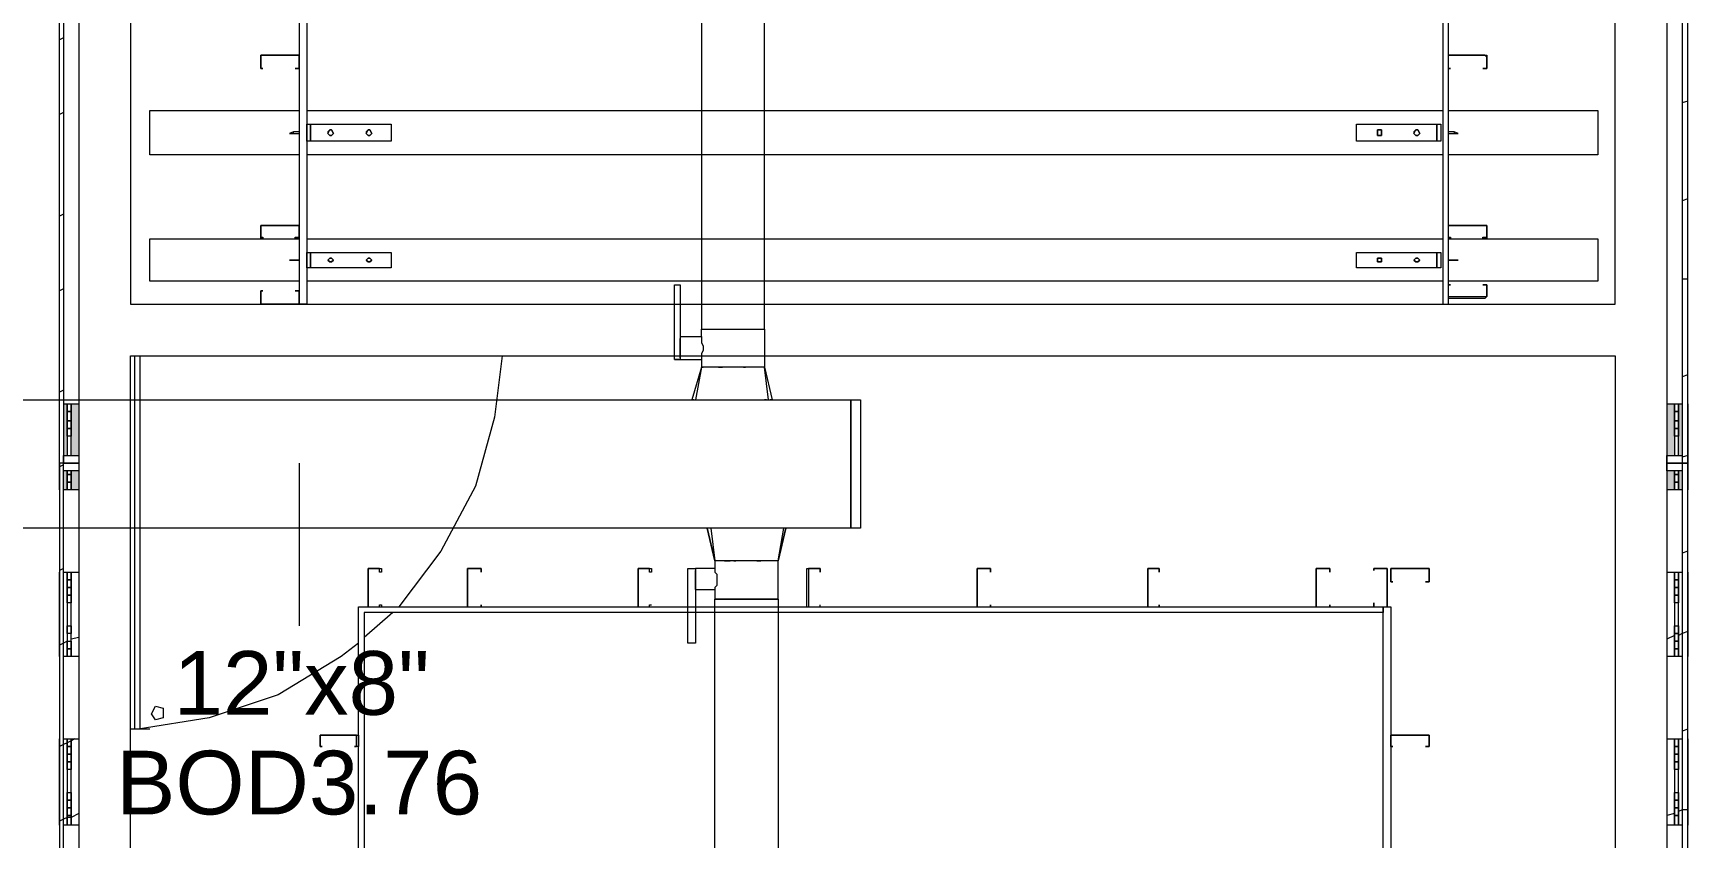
# Model space of a CAD drawing. Header units: metres. Extents: x 39 to 278, y -7 to 151.
# Drawn here: x 97.279 to 101.238, y 39.83 to 41.756 of the extents above; entities that cross this region are included whole.
import ezdxf

# ---------------------------------------------------------------- set-up
doc = ezdxf.new("R2010")
doc.units = ezdxf.units.M
doc.layers.add('HVAC - Ductos', color=5, linetype='Continuous', lineweight=50)
doc.layers.add('PDF_Geometry', color=7, linetype='Continuous', true_color=0xaaaaaa)
doc.layers.add('PDF_Solid Fills', color=7, linetype='Continuous', true_color=0xffffff)
doc.layers.add('PDF_Text', color=7, linetype='Continuous')
doc.styles.add('PDF Helvetica', font='')
doc.styles.get('PDF Helvetica').set_extended_font_data('Helvetica')

msp = doc.modelspace()

# ---------------------------------------------------------------- hatches: boundary and pattern name
at = {"layer": 'PDF_Solid Fills', "lineweight": 0, "transparency": 33554559}
h = msp.add_hatch(color=256, dxfattribs=at)
h.paths.add_polyline_path([(97.3514, 40.7451), (97.3605, 40.7451), (97.3605, 40.8688), (97.3514, 40.8688)])
h.paths.add_polyline_path([(97.3605, 40.7084), (97.3514, 40.7084), (97.3514, 40.6626), (97.3605, 40.6626)])
h = msp.add_hatch(color=256, dxfattribs=at)
h.paths.add_polyline_path([(97.3696, 40.7451), (97.388, 40.7451), (97.388, 40.8688), (97.3696, 40.8688)])
h.paths.add_polyline_path([(97.388, 40.7084), (97.3696, 40.7084), (97.3696, 40.6626), (97.388, 40.6626)])
h = msp.add_hatch(color=256, dxfattribs=at)
h.paths.add_polyline_path([(101.1876, 40.7451), (101.206, 40.7451), (101.206, 40.8688), (101.1876, 40.8688)])
h.paths.add_polyline_path([(101.206, 40.7084), (101.1876, 40.7084), (101.1876, 40.6626), (101.206, 40.6626)])
h = msp.add_hatch(color=256, dxfattribs=at)
h.paths.add_polyline_path([(101.2243, 40.7451), (101.2243, 40.8688), (101.2152, 40.8688), (101.2152, 40.7451)])
h.paths.add_polyline_path([(101.2243, 40.7084), (101.2152, 40.7084), (101.2152, 40.6626), (101.2243, 40.6626)])

# ---------------------------------------------------------------- linework, layer by layer
at = {"layer": 'HVAC - Ductos', "lineweight": 0}
for points in [[(98.8776, 41.0475), (98.8868, 41.0475), (98.896, 41.0475), (98.9143, 41.0475), (98.9326, 41.0475), (98.951, 41.0475), (98.9738, 41.0475), (98.9922, 41.0475), (99.006, 41.0475), (99.0197, 41.0475), (99.0243, 41.0475), (99.0288, 41.0475), (99.0288, 42.7984), (99.0243, 42.7984), (99.0197, 42.7984), (99.006, 42.7984), (98.9922, 42.7984), (98.9738, 42.7984), (98.951, 42.7984), (98.9326, 42.7984), (98.9143, 42.7984), (98.896, 42.7984), (98.8868, 42.7984), (98.8776, 42.7984)], [(98.8822, 40.9559), (98.8776, 40.9559)], [(98.928, 40.9559), (98.9234, 40.9559), (98.9188, 40.9559), (98.9234, 40.9559)], [(98.983, 40.9559), (98.9784, 40.9559)], [(99.2351, 40.5709), (96.7784, 40.5709), (96.7784, 40.878), (99.2351, 40.878)], [(99.2351, 40.5709), (99.2351, 40.878), (99.258, 40.878), (99.258, 40.5709)], [(98.9326, 40.4929), (98.9464, 40.4929)], [(98.9556, 40.4929), (98.9601, 40.4929)], [(99.0106, 40.4929), (99.0151, 40.4929), (99.0197, 40.4929), (99.0151, 40.4929)], [(99.061, 40.4013), (99.061, 39.6038), (98.9097, 39.6038), (98.9097, 40.4013), (98.9143, 40.4013), (98.9188, 40.4013), (98.9326, 40.4013), (98.9464, 40.4013), (98.9647, 40.4013), (98.9876, 40.4013), (99.006, 40.4013), (99.0243, 40.4013), (99.038, 40.4013), (99.0518, 40.4013)]]:
    msp.add_lwpolyline(points, close=True, dxfattribs=at)
for points in [[(98.8134, 41.153), (98.8272, 41.153), (98.8272, 40.9742), (98.8776, 40.9742), (98.8776, 40.9559), (98.8638, 40.878)], [(98.8134, 40.9742), (98.8272, 40.9742), (98.8134, 40.9742), (98.8134, 41.153), (98.8272, 41.153)], [(98.8272, 41.0292), (98.8776, 41.0292), (98.8776, 41.0475), (98.8868, 41.0475), (98.896, 41.0475), (98.9143, 41.0475), (98.9326, 41.0475), (98.951, 41.0475), (98.9738, 41.0475), (98.9922, 41.0475), (99.006, 41.0475), (99.0197, 41.0475), (99.0243, 41.0475), (99.0288, 41.0475), (99.0288, 40.9559), (99.0243, 40.9559), (99.0197, 40.9559), (99.006, 40.9559), (98.9922, 40.9559), (98.9738, 40.9559), (98.951, 40.9559), (98.9326, 40.9559), (98.9143, 40.9559), (98.896, 40.9559), (98.8868, 40.9559), (98.8822, 40.9559), (98.8776, 40.9559), (98.8547, 40.878), (98.8593, 40.878), (98.8638, 40.878), (98.8684, 40.878), (98.8776, 40.878)], [(98.8272, 40.9788), (98.8272, 40.9834), (98.8272, 40.988), (98.8272, 40.9972), (98.8272, 41.0018), (98.8272, 41.0063), (98.8272, 41.0155), (98.8272, 41.0201), (98.8272, 41.0246)], [(98.8776, 41.0292), (98.8776, 41.0246), (98.8776, 41.0201), (98.8776, 41.0155), (98.8822, 41.0063), (98.8822, 40.9972), (98.8776, 40.988), (98.8776, 40.9834), (98.8776, 40.9788), (98.8776, 40.9742)], [(99.0334, 40.878), (99.0288, 40.878), (99.038, 40.878), (99.0288, 40.9559), (99.0472, 40.878), (99.0426, 40.878), (99.0472, 40.878)], [(98.8593, 40.878), (98.8547, 40.878)], [(98.8822, 40.878), (98.896, 40.878), (98.9006, 40.878)], [(98.9051, 40.878), (98.9097, 40.878), (98.9188, 40.878), (98.9326, 40.878), (98.9372, 40.878), (98.9418, 40.878), (98.9647, 40.878)], [(98.9693, 40.878), (98.9738, 40.878), (98.9876, 40.878), (98.9968, 40.878), (99.0014, 40.878), (99.006, 40.878), (99.0243, 40.878)], [(97.9151, 40.7268), (97.9151, 40.3371)], [(98.9097, 40.5709), (98.9006, 40.5709), (98.896, 40.5709), (98.8914, 40.5709)], [(98.8914, 40.5709), (98.9097, 40.4929), (98.8914, 40.5709)], [(98.8914, 40.5709), (98.8914, 40.5709)], [(98.9006, 40.5709), (98.9097, 40.4929)], [(99.0564, 40.5709), (99.038, 40.5709), (99.0334, 40.5709), (99.0288, 40.5709), (99.0197, 40.5709), (99.006, 40.5709), (99.0014, 40.5709), (98.9968, 40.5709), (98.9738, 40.5709), (98.9693, 40.5709), (98.9647, 40.5709), (98.951, 40.5709), (98.9464, 40.5709), (98.9372, 40.5709), (98.9326, 40.5709), (98.9143, 40.5709)], [(99.0793, 40.5709), (99.061, 40.4929), (99.0793, 40.5709), (99.0747, 40.5709), (99.0701, 40.5709), (99.061, 40.5709)], [(99.061, 40.4929), (99.0747, 40.5709)], [(99.0656, 40.5709), (99.0656, 40.5709)], [(99.0793, 40.5709), (99.0793, 40.5709)], [(99.061, 40.4929), (99.0564, 40.4929), (99.0518, 40.4929), (99.038, 40.4929), (99.0243, 40.4929), (99.006, 40.4929), (98.9876, 40.4929), (98.9647, 40.4929), (98.9464, 40.4929), (98.9326, 40.4929), (98.9188, 40.4929), (98.9143, 40.4929), (98.9097, 40.4929), (98.9097, 40.4746), (98.8638, 40.4746), (98.8638, 40.2959), (98.8455, 40.2959), (98.8455, 40.4746), (98.8638, 40.4746)], [(98.8638, 40.4242), (98.8638, 40.4288), (98.8638, 40.4334), (98.8638, 40.4426), (98.8638, 40.4472), (98.8638, 40.4563), (98.8638, 40.4609), (98.8638, 40.4655), (98.8638, 40.47)], [(98.9097, 40.4746), (98.9097, 40.47), (98.9097, 40.4655), (98.9143, 40.4609), (98.9143, 40.4518), (98.9143, 40.4426), (98.9143, 40.4334), (98.9097, 40.4288), (98.9097, 40.4242)], [(98.9143, 40.4929), (98.9143, 40.4929)], [(98.9143, 40.4929), (98.9143, 40.4929)], [(99.061, 40.4013), (99.061, 40.4929)], [(98.8638, 40.4242), (98.9097, 40.4242)], [(98.9097, 40.4242), (98.9097, 40.4013)], [(99.061, 40.4013), (99.0518, 40.4013), (99.038, 40.4013), (99.0243, 40.4013), (99.006, 40.4013), (98.9876, 40.4013), (98.9647, 40.4013), (98.9464, 40.4013), (98.9326, 40.4013), (98.9188, 40.4013), (98.9143, 40.4013), (98.9097, 40.4013)]]:
    msp.add_lwpolyline(points, dxfattribs=at)
at = {"layer": 'PDF_Geometry', "lineweight": 0}
for points in [[(97.388, 45.0809), (97.388, 44.9572), (97.388, 39.6679), (97.5118, 39.6679), (97.5118, 40.9834), (101.0639, 40.9834), (101.0639, 39.6679), (101.0639, 36.6934), (101.0639, 39.6679), (101.0639, 36.6934)], [(101.1876, 45.0809), (101.1876, 44.9572), (101.1876, 39.6679), (101.1739, 39.6679), (101.1739, 36.6934), (101.1739, 39.6679), (101.0776, 39.6679), (101.0776, 36.6934), (101.0776, 39.6679), (101.0639, 39.6679), (101.0639, 36.6934), (101.0547, 36.698), (97.5209, 36.698), (97.5209, 39.6725), (97.5118, 39.6725), (97.5209, 39.6725), (97.5209, 36.698), (97.5164, 36.6934), (100.8485, 36.6934), (97.5164, 36.6934), (97.5164, 39.6679), (97.5164, 36.6934)], [(97.9334, 44.9572), (97.9151, 44.9572), (97.5164, 44.9572), (97.9151, 44.9572), (97.9151, 41.1072), (97.828, 41.1072), (97.8234, 41.1072), (97.8234, 41.1392), (97.8234, 41.1072)], [(97.9334, 44.9572), (97.9334, 41.1072), (97.9151, 41.1072)], [(101.2243, 43.8939), (101.238, 43.8984), (101.238, 42.8443), (101.238, 41.7855), (101.2243, 41.7855), (101.2243, 40.7268), (101.238, 40.7268), (101.2243, 40.7268), (101.2243, 39.6679), (101.238, 39.6679), (101.238, 40.7268), (101.238, 41.7855), (101.2243, 41.7809)], [(97.3514, 41.7442), (97.3422, 41.7397)], [(97.828, 41.6709), (97.828, 41.6709)], [(97.906, 41.6709), (97.906, 41.6709)], [(100.6697, 41.6709), (100.6697, 41.6709)], [(100.7476, 41.6709), (100.7476, 41.6709)], [(101.238, 41.5929), (101.2243, 41.5884)], [(97.3514, 41.5655), (97.3422, 41.5609)], [(97.9151, 41.4646), (97.5576, 41.4646), (97.5576, 41.5701), (97.9151, 41.5701)], [(97.9334, 41.5701), (100.6514, 41.5701)], [(100.6652, 41.5701), (101.0226, 41.5701), (101.0226, 41.4646), (100.6652, 41.4646)], [(97.9151, 41.5196), (97.9014, 41.5196), (97.8922, 41.5151), (97.9014, 41.5151), (97.9151, 41.5151)], [(97.9014, 41.5151), (97.9014, 41.5196)], [(97.9426, 41.5242), (97.9426, 41.5196)], [(97.9426, 41.5151), (97.9426, 41.5105)], [(100.6376, 41.5196), (100.6376, 41.5242)], [(100.6376, 41.5105), (100.6376, 41.5151)], [(100.6652, 41.5151), (100.6789, 41.5151), (100.688, 41.5151), (100.6789, 41.5196), (100.6652, 41.5196)], [(100.6789, 41.5196), (100.6789, 41.5151)], [(100.6789, 41.5151), (100.6789, 41.5151)], [(100.6514, 41.4646), (97.9334, 41.4646)], [(101.238, 41.3592), (101.2243, 41.3546)], [(97.3514, 41.3225), (97.3422, 41.3179)], [(97.9151, 41.1621), (97.5576, 41.1621), (97.5576, 41.263), (97.9151, 41.263)], [(97.9151, 41.2951), (97.9151, 41.2951)], [(97.9151, 41.2951), (97.9151, 41.2951)], [(97.9334, 41.263), (100.6514, 41.263)], [(100.6652, 41.2676), (100.6697, 41.2676), (100.6697, 41.263), (100.6652, 41.263), (101.0226, 41.263), (101.0226, 41.1621), (100.6652, 41.1621)], [(97.8922, 41.2125), (97.9014, 41.2125), (97.8922, 41.2125)], [(97.9014, 41.2125), (97.9151, 41.2125), (97.9014, 41.2125)], [(97.9014, 41.2125), (97.9014, 41.2125)], [(97.9426, 41.2171), (97.9426, 41.2171)], [(97.9426, 41.208), (97.9426, 41.2034)], [(100.6376, 41.2171), (100.6376, 41.2171)], [(100.6376, 41.2034), (100.6376, 41.208)], [(100.6652, 41.2125), (100.6789, 41.2125), (100.6652, 41.2125)], [(100.6789, 41.2125), (100.688, 41.2125), (100.6789, 41.2125)], [(100.6789, 41.2125), (100.6789, 41.2125)], [(97.3514, 41.1438), (97.3422, 41.1392)], [(97.828, 41.1392), (97.828, 41.1392)], [(97.906, 41.1392), (97.906, 41.1392)], [(100.6514, 41.1621), (97.9334, 41.1621)], [(100.6652, 41.1255), (100.7522, 41.1255), (100.7568, 41.1255), (100.7568, 41.153), (100.7568, 41.1255), (100.7522, 41.1209), (100.6652, 41.1209)], [(100.6697, 41.153), (100.6697, 41.153)], [(100.7476, 41.153), (100.7476, 41.153)], [(101.238, 41.1667), (101.2243, 41.1667)], [(97.8234, 41.1072), (97.8234, 41.1072)], [(97.9151, 41.1072), (97.9151, 41.1072)], [(97.9151, 41.1072), (97.9151, 41.1072)], [(97.5209, 40.9834), (97.5209, 40.0896)], [(97.5347, 40.0896), (97.5347, 40.9834)], [(98.401, 40.9834), (98.3826, 40.8367), (98.3368, 40.6717), (98.2543, 40.5159), (98.1534, 40.383)], [(97.3514, 40.9009), (97.3422, 40.8963)], [(101.238, 40.9375), (101.2243, 40.933)], [(97.3422, 40.6625), (97.3422, 40.8688)], [(97.3514, 40.8688), (97.3605, 40.8688), (97.3605, 40.7451)], [(97.3696, 40.7451), (97.3696, 40.8688), (97.388, 40.8688)], [(101.1876, 40.8688), (101.206, 40.8688), (101.206, 40.7451)], [(101.2152, 40.7451), (101.2152, 40.8688), (101.2243, 40.8688)], [(101.238, 40.8688), (101.238, 40.6625)], [(101.238, 40.7451), (101.2243, 40.7405)], [(97.3514, 38.7513), (97.3422, 38.7513), (97.3422, 39.6679), (97.3514, 39.6679), (97.3514, 38.7513), (97.3422, 38.7513), (97.3422, 39.6679), (97.3514, 39.6679), (97.3514, 40.7268), (97.3422, 40.7268), (97.3422, 39.6679)], [(97.3514, 40.7222), (97.3422, 40.7176)], [(97.388, 40.6625), (97.3696, 40.6625), (97.3696, 40.7084), (97.3696, 40.6992), (97.3605, 40.6992), (97.3605, 40.7084), (97.3605, 40.6625), (97.3514, 40.6625)], [(101.2243, 40.6625), (101.2152, 40.6625), (101.2152, 40.7084), (101.2152, 40.6992), (101.206, 40.6992), (101.206, 40.7084), (101.206, 40.6625), (101.1876, 40.6625)], [(101.238, 40.5159), (101.2243, 40.5113)], [(97.3514, 40.4746), (97.3422, 40.47)], [(97.3422, 40.2638), (97.3422, 40.4655)], [(97.3514, 40.4655), (97.3605, 40.4655), (97.3605, 40.2638), (97.3514, 40.2638)], [(97.388, 40.2638), (97.3696, 40.2638), (97.3696, 40.4655), (97.388, 40.4655)], [(98.0801, 40.4746), (98.0801, 40.4746)], [(98.0801, 40.4746), (98.0801, 40.4746)], [(98.3184, 40.383), (98.3184, 40.3875), (98.3184, 40.4746), (98.323, 40.4746), (98.3505, 40.4746), (98.3505, 40.4655), (98.3505, 40.4746), (98.323, 40.4746), (98.3184, 40.4746), (98.3184, 40.3875), (98.3184, 40.383), (98.323, 40.383)], [(98.3505, 40.4655), (98.3505, 40.4655)], [(98.7264, 40.4746), (98.7264, 40.4746)], [(98.7264, 40.4746), (98.7264, 40.4746)], [(99.1297, 40.383), (99.1297, 40.3875), (99.1297, 40.4746), (99.1343, 40.4746), (99.1618, 40.4746), (99.1618, 40.4655), (99.1618, 40.4746), (99.1343, 40.4746), (99.1343, 40.3875), (99.1343, 40.383)], [(99.1343, 40.4746), (99.1343, 40.4746)], [(99.1618, 40.4655), (99.1618, 40.4655)], [(99.5376, 40.4746), (99.5376, 40.4746)], [(99.5376, 40.4746), (99.5376, 40.4746)], [(99.5697, 40.4655), (99.5697, 40.4655)], [(99.9455, 40.4746), (99.9455, 40.4746)], [(99.9455, 40.4746), (99.9455, 40.4746)], [(99.973, 40.4655), (99.973, 40.4655)], [(100.3489, 40.383), (100.3489, 40.3875), (100.3489, 40.4746), (100.3534, 40.4746), (100.381, 40.4746), (100.381, 40.4655), (100.381, 40.4746), (100.3534, 40.4746), (100.3489, 40.4746), (100.3489, 40.3875), (100.3489, 40.383), (100.3534, 40.383)], [(100.381, 40.4655), (100.381, 40.4655)], [(100.5139, 40.383), (100.5184, 40.383), (100.5184, 40.3875), (100.5184, 40.4746), (100.5139, 40.4746), (100.4864, 40.4746), (100.5139, 40.4746), (100.5184, 40.4746), (100.5184, 40.3875), (100.5184, 40.383)], [(100.4864, 40.47), (100.4864, 40.47)], [(100.5276, 40.4746), (100.5276, 40.4746)], [(100.5276, 40.4746), (100.5276, 40.4746)], [(101.1876, 40.4655), (101.206, 40.4655), (101.206, 40.2638), (101.1876, 40.2638)], [(101.2243, 40.2638), (101.2152, 40.2638), (101.2152, 40.4655), (101.2243, 40.4655)], [(101.238, 40.4655), (101.238, 40.2638)], [(97.3605, 40.4472), (97.3696, 40.4472)], [(97.3605, 40.4288), (97.3605, 40.4472)], [(97.3696, 40.4288), (97.3605, 40.4288)], [(97.3605, 40.4288), (97.3696, 40.4288)], [(97.3605, 40.4105), (97.3605, 40.4288)], [(97.3696, 40.4472), (97.3696, 40.4288)], [(97.3696, 40.4288), (97.3696, 40.4105)], [(100.5322, 40.4426), (100.5322, 40.4426)], [(100.6102, 40.4426), (100.6102, 40.4426)], [(97.3696, 40.4105), (97.3605, 40.4105)], [(98.1076, 40.383), (98.1076, 40.3875), (98.1122, 40.3875), (98.1122, 40.383)], [(98.3505, 40.3875), (98.3505, 40.3875)], [(98.7538, 40.383), (98.7538, 40.3875), (98.7584, 40.3875)], [(98.7584, 40.3875), (98.7584, 40.3875)], [(99.1618, 40.3875), (99.1618, 40.3875)], [(99.1618, 40.383), (99.1618, 40.3875)], [(99.5697, 40.3875), (99.5697, 40.3875)], [(99.973, 40.3875), (99.973, 40.3875)], [(100.381, 40.3875), (100.381, 40.3875)], [(100.4864, 40.3921), (100.4864, 40.3921)], [(98.1397, 40.3692), (98.071, 40.3096)], [(97.3605, 40.3005), (97.3696, 40.3005), (97.3696, 40.3188), (97.3605, 40.3188), (97.3605, 40.3371), (97.3696, 40.3371), (97.3696, 40.3188), (97.3605, 40.3188), (97.3605, 40.3005), (97.3696, 40.3005), (97.3696, 40.2822), (97.3696, 40.2638), (97.3605, 40.2638), (97.3605, 40.2822), (97.3696, 40.2822), (97.3605, 40.2822), (97.3605, 40.3005), (97.3514, 40.2959), (97.3422, 40.2913)], [(97.388, 40.3096), (97.3696, 40.305)], [(101.206, 40.3142), (101.1876, 40.305)], [(101.238, 40.3234), (101.2243, 40.3188), (101.2152, 40.3142)], [(98.0572, 40.2959), (98.016, 40.2638), (97.8647, 40.1722), (97.6997, 40.1171), (97.5301, 40.0896)], [(97.5576, 40.0896), (97.5118, 40.0896)], [(97.9655, 40.0759), (97.9655, 40.0759)], [(97.9655, 40.0759), (97.9655, 40.0759)], [(98.0526, 40.0759), (98.0526, 40.0759)], [(100.5276, 40.0759), (100.5276, 40.0759)], [(100.5276, 40.0759), (100.5276, 40.0759)], [(101.238, 40.0896), (101.2243, 40.085)], [(97.3788, 40.0667), (97.3696, 40.0621), (97.3605, 40.0576), (97.3514, 40.053), (97.3422, 40.0484)], [(97.3422, 39.8605), (97.3422, 40.0667)], [(97.3514, 40.0667), (97.3605, 40.0667), (97.3605, 39.8605), (97.3514, 39.8605)], [(97.388, 39.8605), (97.3696, 39.8605), (97.3696, 40.0667), (97.388, 40.0667)], [(97.9701, 40.0484), (97.9701, 40.0484)], [(98.048, 40.0484), (98.048, 40.0484)], [(100.5322, 40.0484), (100.5322, 40.0484)], [(100.6102, 40.0484), (100.6102, 40.0484)], [(101.1876, 40.0667), (101.206, 40.0667), (101.206, 39.8605), (101.1876, 39.8605)], [(101.2243, 39.8605), (101.2152, 39.8605), (101.2152, 40.0667), (101.2243, 40.0667)], [(101.238, 40.0667), (101.238, 39.8605)], [(97.388, 39.888), (97.3696, 39.8788), (97.3605, 39.8788), (97.3514, 39.8742), (97.3422, 39.8696)], [(101.206, 39.888), (101.1876, 39.8834)], [(101.238, 39.8972), (101.2243, 39.8972), (101.2152, 39.8926)]]:
    msp.add_lwpolyline(points, dxfattribs=at)
for points in [[(101.0639, 41.1072), (101.0639, 44.9572), (97.5118, 44.9572), (97.5118, 41.1072)], [(100.8485, 44.9572), (100.6652, 44.9572), (100.6514, 44.9572), (97.9334, 44.9572), (100.6514, 44.9572), (100.6514, 41.1072), (100.6652, 41.1072), (100.6652, 44.9572)], [(97.3514, 40.7268), (97.3422, 40.7268), (97.3422, 41.7855), (97.3514, 41.7855)], [(97.8234, 41.6984), (97.8234, 41.703), (97.828, 41.703), (97.9151, 41.703), (97.9151, 41.6984), (97.9151, 41.6709), (97.906, 41.6709), (97.9151, 41.6709), (97.9151, 41.6984), (97.9151, 41.703), (97.828, 41.703), (97.8234, 41.703), (97.8234, 41.6984), (97.8234, 41.6709)], [(100.7568, 41.6984), (100.7522, 41.703), (100.6652, 41.703), (100.7522, 41.703), (100.7568, 41.703), (100.7568, 41.6984), (100.7568, 41.6709)], [(97.828, 41.6709), (97.8234, 41.6709)], [(100.6697, 41.6709), (100.6652, 41.6709)], [(100.7476, 41.6709), (100.7568, 41.6709)], [(97.9334, 41.538), (97.9426, 41.538), (98.1351, 41.538), (98.1351, 41.4967), (97.9426, 41.4967), (97.9334, 41.4967)], [(97.9426, 41.538), (97.9426, 41.4967)], [(100.6468, 41.538), (100.6468, 41.4967), (100.6376, 41.4967), (100.4452, 41.4967), (100.4452, 41.538), (100.6376, 41.538)], [(100.6376, 41.538), (100.6376, 41.4967)], [(97.9426, 41.5151), (97.9426, 41.5105), (97.9426, 41.5151), (97.9426, 41.5242), (97.9426, 41.5151), (97.9426, 41.5105), (97.9426, 41.5151), (97.9426, 41.5242)], [(97.9838, 41.5151), (97.9884, 41.5105), (97.993, 41.5105), (97.9976, 41.5151), (97.993, 41.5242), (97.9884, 41.5242), (97.9838, 41.5196)], [(97.9976, 41.5151), (97.993, 41.5105), (97.9884, 41.5105), (97.9838, 41.5151), (97.9884, 41.5242), (97.993, 41.5242)], [(98.0755, 41.5151), (98.0801, 41.5105), (98.0847, 41.5105), (98.0892, 41.5151), (98.0847, 41.5242), (98.0801, 41.5242), (98.0755, 41.5196)], [(98.0892, 41.5151), (98.0847, 41.5105), (98.0801, 41.5105), (98.0755, 41.5151), (98.0801, 41.5242), (98.0847, 41.5242)], [(100.4955, 41.5151), (100.4955, 41.5105), (100.5047, 41.5105), (100.5047, 41.5151), (100.5047, 41.5242), (100.4955, 41.5242), (100.4955, 41.5196)], [(100.5047, 41.5151), (100.5047, 41.5105), (100.4955, 41.5105), (100.4955, 41.5151), (100.4955, 41.5242), (100.5047, 41.5242)], [(100.5826, 41.5151), (100.5872, 41.5105), (100.5918, 41.5105), (100.5964, 41.5151), (100.5918, 41.5242), (100.5872, 41.5242), (100.5826, 41.5196)], [(100.5964, 41.5151), (100.5918, 41.5105), (100.5872, 41.5105), (100.5826, 41.5151), (100.5872, 41.5242), (100.5918, 41.5242)], [(100.6376, 41.5151), (100.6376, 41.5105), (100.6376, 41.5151), (100.6376, 41.5242), (100.6376, 41.5151), (100.6376, 41.5105), (100.6376, 41.5151), (100.6376, 41.5242)], [(97.8234, 41.2951), (97.828, 41.2951), (97.9151, 41.2951), (97.9151, 41.263), (97.906, 41.263), (97.906, 41.2676), (97.9151, 41.2676), (97.9151, 41.2951), (97.828, 41.2951), (97.8234, 41.2951), (97.8234, 41.2676), (97.828, 41.2676), (97.828, 41.263), (97.8234, 41.263)], [(100.7476, 41.263), (100.7476, 41.2676), (100.7568, 41.2676), (100.7568, 41.2951), (100.7522, 41.2951), (100.6652, 41.2951), (100.7522, 41.2951), (100.7568, 41.2951), (100.7568, 41.263)], [(97.9334, 41.2309), (97.9426, 41.2309), (98.1351, 41.2309), (98.1351, 41.1942), (97.9426, 41.1942), (97.9334, 41.1942)], [(97.9426, 41.2309), (97.9426, 41.1942)], [(100.6468, 41.2309), (100.6468, 41.1942), (100.6376, 41.1942), (100.4452, 41.1942), (100.4452, 41.2309), (100.6376, 41.2309)], [(100.6376, 41.2309), (100.6376, 41.1942)], [(97.9426, 41.2125), (97.9426, 41.208), (97.9426, 41.2034), (97.9426, 41.208), (97.9426, 41.2125), (97.9426, 41.2171), (97.9426, 41.2125), (97.9426, 41.208), (97.9426, 41.2125), (97.9426, 41.2171)], [(97.9838, 41.2125), (97.9884, 41.208), (97.993, 41.208), (97.9976, 41.2125), (97.993, 41.2171), (97.9884, 41.2171)], [(97.9976, 41.2125), (97.993, 41.208), (97.9884, 41.208), (97.9838, 41.2125), (97.9884, 41.2171), (97.993, 41.2171)], [(98.0755, 41.2125), (98.0801, 41.208), (98.0847, 41.208), (98.0892, 41.2125), (98.0847, 41.2171), (98.0801, 41.2171)], [(98.0892, 41.2125), (98.0847, 41.208), (98.0801, 41.208), (98.0755, 41.2125), (98.0801, 41.2171), (98.0847, 41.2171)], [(100.4955, 41.2125), (100.4955, 41.208), (100.5047, 41.208), (100.5047, 41.2125), (100.5047, 41.2171), (100.4955, 41.2171)], [(100.5047, 41.2125), (100.5047, 41.208), (100.4955, 41.208), (100.4955, 41.2125), (100.4955, 41.2171), (100.5047, 41.2171)], [(100.5826, 41.2125), (100.5872, 41.208), (100.5918, 41.208), (100.5964, 41.2125), (100.5918, 41.2171), (100.5872, 41.2171)], [(100.5964, 41.2125), (100.5918, 41.208), (100.5872, 41.208), (100.5826, 41.2125), (100.5872, 41.2171), (100.5918, 41.2171)], [(100.6376, 41.2125), (100.6376, 41.208), (100.6376, 41.2034), (100.6376, 41.208), (100.6376, 41.2125), (100.6376, 41.2171), (100.6376, 41.2125), (100.6376, 41.208), (100.6376, 41.2125), (100.6376, 41.2171)], [(97.828, 41.1392), (97.8234, 41.1392)], [(97.9151, 41.1392), (97.906, 41.1392), (97.9151, 41.1392), (97.9151, 41.1072)], [(100.6697, 41.153), (100.6652, 41.153)], [(100.7476, 41.153), (100.7568, 41.153)], [(97.3605, 40.8505), (97.3605, 40.8688), (97.3696, 40.8688), (97.3696, 40.8505)], [(101.2152, 40.8688), (101.2152, 40.8505), (101.206, 40.8505), (101.206, 40.8688)], [(97.3696, 40.8276), (97.3605, 40.8276), (97.3605, 40.8505), (97.3696, 40.8505)], [(97.3696, 40.8092), (97.3605, 40.8092), (97.3605, 40.8276), (97.3696, 40.8276)], [(101.2152, 40.8505), (101.2152, 40.8276), (101.206, 40.8276), (101.206, 40.8505)], [(101.2152, 40.8276), (101.2152, 40.8092), (101.206, 40.8092), (101.206, 40.8276)], [(97.3696, 40.7909), (97.3605, 40.7909), (97.3605, 40.8092), (97.3696, 40.8092)], [(101.2152, 40.8092), (101.2152, 40.7909), (101.206, 40.7909), (101.206, 40.8092)], [(97.388, 40.7268), (97.3514, 40.7268), (97.3514, 40.7451), (97.388, 40.7451)], [(101.2243, 40.7451), (101.2243, 40.7268), (101.1876, 40.7268), (101.1876, 40.7451)], [(97.3514, 40.7084), (97.3514, 40.7268), (97.388, 40.7268), (97.388, 40.7084)], [(101.1876, 40.7268), (101.2243, 40.7268), (101.2243, 40.7084), (101.1876, 40.7084)], [(97.3605, 40.6809), (97.3605, 40.6992), (97.3696, 40.6992), (97.3696, 40.6809)], [(97.3696, 40.6809), (97.3696, 40.6625), (97.3605, 40.6625), (97.3605, 40.6809)], [(101.206, 40.6992), (101.2152, 40.6992), (101.2152, 40.6809), (101.206, 40.6809)], [(101.206, 40.6625), (101.206, 40.6809), (101.2152, 40.6809), (101.2152, 40.6625)], [(97.3605, 40.4472), (97.3605, 40.4655), (97.3696, 40.4655), (97.3696, 40.4472)], [(98.0801, 40.3875), (98.0801, 40.4746), (98.1122, 40.4746), (98.1122, 40.4655), (98.1076, 40.4655), (98.1076, 40.4746), (98.0801, 40.4746), (98.0801, 40.3875), (98.0801, 40.383)], [(98.7264, 40.3875), (98.7264, 40.4746), (98.7584, 40.4746), (98.7584, 40.4655), (98.7538, 40.4655), (98.7538, 40.4746), (98.7264, 40.4746), (98.7264, 40.3875), (98.7264, 40.383)], [(99.5376, 40.3875), (99.5376, 40.4746), (99.5697, 40.4746), (99.5697, 40.4655), (99.5697, 40.4746), (99.5376, 40.4746), (99.5376, 40.3875), (99.5376, 40.383)], [(99.9455, 40.3875), (99.9455, 40.4746), (99.973, 40.4746), (99.973, 40.4655), (99.973, 40.4746), (99.9455, 40.4746), (99.9455, 40.3875), (99.9455, 40.383)], [(100.4864, 40.47), (100.4864, 40.4746)], [(100.6193, 40.4746), (100.6147, 40.4746), (100.5276, 40.4746), (100.5276, 40.4426), (100.5322, 40.4426), (100.5276, 40.4426), (100.5276, 40.4746), (100.6147, 40.4746), (100.6193, 40.4746), (100.6193, 40.4426)], [(101.2152, 40.4655), (101.2152, 40.4472), (101.206, 40.4472), (101.206, 40.4655)], [(100.6102, 40.4426), (100.6193, 40.4426)], [(101.2152, 40.4472), (101.2152, 40.4288), (101.206, 40.4288), (101.206, 40.4472)], [(101.2152, 40.4288), (101.2152, 40.4105), (101.206, 40.4105), (101.206, 40.4288)], [(97.3696, 40.3921), (97.3605, 40.3921), (97.3605, 40.4105), (97.3696, 40.4105)], [(98.3505, 40.3875), (98.3505, 40.383)], [(99.5697, 40.3875), (99.5697, 40.383)], [(99.973, 40.3875), (99.973, 40.383)], [(100.381, 40.3875), (100.381, 40.383)], [(100.4864, 40.3921), (100.4864, 40.383)], [(101.2152, 40.4105), (101.2152, 40.3921), (101.206, 40.3921), (101.206, 40.4105)], [(98.071, 37.303), (98.071, 37.3121), (98.0572, 37.3121), (98.0572, 40.383), (98.071, 40.383), (100.5093, 40.383), (100.5276, 40.383), (100.5276, 37.303), (100.5093, 37.303)], [(98.071, 37.3212), (100.5093, 37.3212), (100.5093, 37.303), (100.5093, 40.383), (100.5093, 40.3692), (98.071, 40.3692)], [(101.2152, 40.3371), (101.2152, 40.3188), (101.206, 40.3188), (101.206, 40.3371)], [(101.206, 40.3188), (101.2152, 40.3188), (101.2152, 40.3005), (101.206, 40.3005)], [(101.206, 40.3005), (101.2152, 40.3005), (101.2152, 40.2822), (101.206, 40.2822)], [(101.206, 40.2638), (101.206, 40.2822), (101.2152, 40.2822), (101.2152, 40.2638)], [(97.5622, 40.1263), (97.5714, 40.1446), (97.5896, 40.14), (97.5896, 40.1171), (97.5714, 40.1125)], [(97.9655, 40.0759), (98.0526, 40.0759), (98.0572, 40.0759), (98.0572, 40.0484), (98.048, 40.0484), (98.0526, 40.0484), (98.0526, 40.0759), (97.9655, 40.0759), (97.9655, 40.0484)], [(100.6193, 40.0759), (100.6147, 40.0759), (100.5276, 40.0759), (100.5276, 40.0484), (100.5322, 40.0484), (100.5276, 40.0484), (100.5276, 40.0759), (100.6147, 40.0759), (100.6193, 40.0759), (100.6193, 40.0484)], [(97.3605, 40.0484), (97.3605, 40.0667), (97.3696, 40.0667), (97.3696, 40.0484)], [(97.3696, 40.03), (97.3605, 40.03), (97.3605, 40.0484), (97.3696, 40.0484)], [(97.3696, 40.0117), (97.3605, 40.0117), (97.3605, 40.03), (97.3696, 40.03)], [(97.9701, 40.0484), (97.9655, 40.0484)], [(100.6102, 40.0484), (100.6193, 40.0484)], [(101.2152, 40.0667), (101.2152, 40.0484), (101.206, 40.0484), (101.206, 40.0667)], [(101.2152, 40.0484), (101.2152, 40.03), (101.206, 40.03), (101.206, 40.0484)], [(101.2152, 40.03), (101.2152, 40.0117), (101.206, 40.0117), (101.206, 40.03)], [(97.3696, 39.9934), (97.3605, 39.9934), (97.3605, 40.0117), (97.3696, 40.0117)], [(101.2152, 40.0117), (101.2152, 39.9934), (101.206, 39.9934), (101.206, 40.0117)], [(97.3696, 39.92), (97.3605, 39.92), (97.3605, 39.9384), (97.3696, 39.9384)], [(97.3605, 39.9018), (97.3605, 39.92), (97.3696, 39.92), (97.3696, 39.9018)], [(101.2152, 39.9384), (101.2152, 39.92), (101.206, 39.92), (101.206, 39.9384)], [(101.206, 39.92), (101.2152, 39.92), (101.2152, 39.9018), (101.206, 39.9018)], [(97.3605, 39.8834), (97.3605, 39.9018), (97.3696, 39.9018), (97.3696, 39.8834)], [(97.3696, 39.8834), (97.3696, 39.8605), (97.3605, 39.8605), (97.3605, 39.8834)], [(101.206, 39.9018), (101.2152, 39.9018), (101.2152, 39.8834), (101.206, 39.8834)], [(101.206, 39.8605), (101.206, 39.8834), (101.2152, 39.8834), (101.2152, 39.8605)]]:
    msp.add_lwpolyline(points, close=True, dxfattribs=at)

# ---------------------------------------------------------------- texts
at = {"layer": 'PDF_Text', "lineweight": 0, "char_height": 0.15247, "attachment_point": 4, "style": 'PDF Helvetica'}
for s, insert in [('12"x8"', (97.6145, 40.1994)), ('BOD3.76', (97.477, 39.961))]:
    msp.add_mtext(s, dxfattribs=dict(at, insert=insert))

doc.saveas('drawing.dxf')
